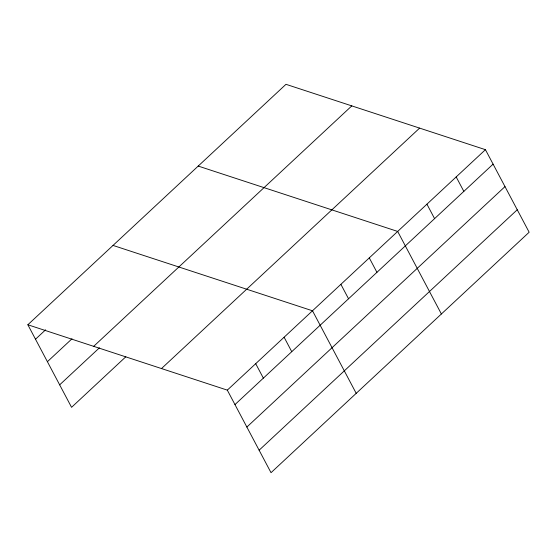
<?xml version="1.0" encoding="UTF-8"?>
<svg xmlns="http://www.w3.org/2000/svg" width="557" height="557" viewBox="0 0 557 557"><rect width="100%" height="100%" fill="white"/><g stroke="black" fill="none" stroke-linecap="round" stroke-linejoin="round"><path stroke-width="0.84" d="M27.85 324.766L285.978 84.316L485.439 149.68L529.15 232.234L271.022 472.684L227.312 390.13L27.85 324.766L71.561 407.32L125.826 356.772M35.502 339.22L45.597 329.821M47.401 361.695L72.013 338.774M93.673 346.336L351.801 105.886M59.662 384.845L99.411 347.819M161.488 368.56L419.616 128.11M227.312 390.13L485.439 149.68M234.963 404.584L493.091 164.134M246.862 427.059L504.99 186.609M259.123 450.209L517.251 209.759M198.215 166.07L397.677 231.434L441.388 313.988M113.029 245.421L312.498 310.785L356.208 393.333M456.183 176.931L463.842 191.385M426.934 204.182L434.585 218.636M369.284 257.884L376.936 272.338M340.891 284.335L348.543 298.789M284.105 337.229L291.757 351.69M255.705 363.679L263.364 378.133"/></g></svg>
